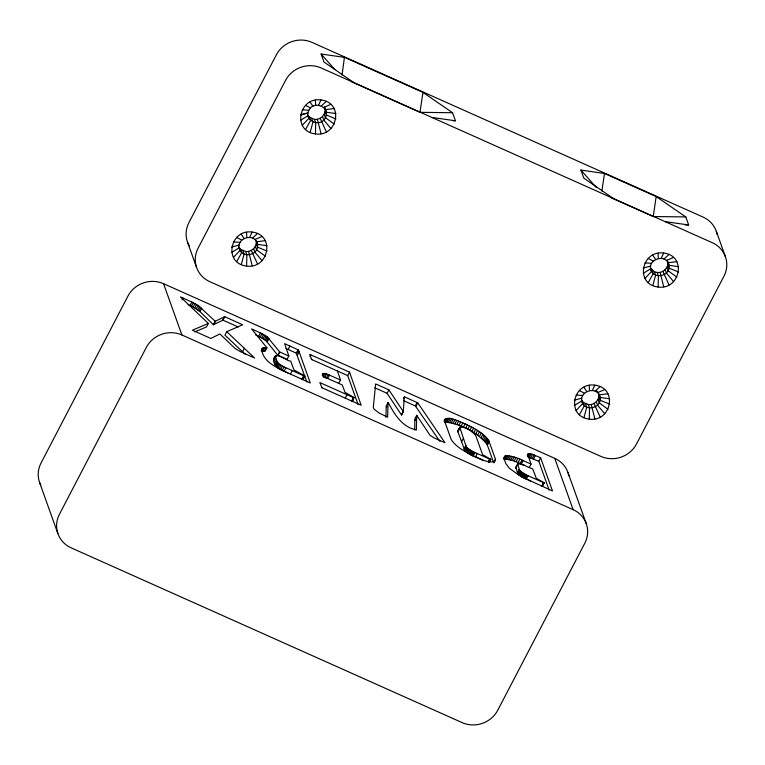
<?xml version="1.0" encoding="UTF-8"?>
<svg xmlns="http://www.w3.org/2000/svg" width="765" height="765" viewBox="0 0 765 765"><rect width="100%" height="100%" fill="white"/><g stroke="black" fill="none" stroke-linecap="round" stroke-linejoin="round"><path stroke-width="1.15" d="M483.614 460.721L470.819 454.907L464.929 450.681L457.824 431.565L458.503 430.552M255.692 334.993L261.726 337.891L266.516 341.276L277.819 355.362L287.057 359.311M274.214 359.043C271.661 364.035 279.55 369.897 284.073 371.235L310.284 382.997L298.493 349.997L284.609 343.657L288.854 356.05L279.77 351.996L267.377 337.011L262.003 333.626L251.618 328.921L266.947 347.807L265.149 351.25L261.582 351.374L263.38 347.932L266.947 347.807M246.588 266.057C223.074 263.361 229.978 228.859 252.125 232.063C275.639 234.759 268.735 269.261 246.588 266.057L246.866 254.888L245.651 251.503L240.545 249.218L238.833 247.047M315.448 133.932C291.924 131.236 298.828 96.734 320.975 99.938C344.499 102.634 337.595 137.136 315.448 133.932L315.725 122.763L314.511 119.378L309.395 117.093L307.683 114.922M589.27 419.144C565.746 416.447 572.65 381.955 594.797 385.149C618.321 387.845 611.407 422.347 589.27 419.144L589.538 407.974L588.323 404.589L583.217 402.304L581.505 400.133M658.12 287.018C634.596 284.331 641.5 249.83 663.647 253.033C687.171 255.72 680.267 290.222 658.12 287.018L658.397 275.849L657.183 272.464L654.419 271.718L650.355 268.008M414.649 429.92L414.926 418.761L416.724 415.309L429.94 435.199L434.147 437.915L445.039 442.811L417.786 402.906L404.532 396.853L403.375 398.737M416.724 415.309L416.361 429.997C402.361 427.033 394.989 415.175 388.706 403.442L388.056 402.514L386.268 405.966L385.933 417.231M388.056 402.514L387.635 417.164L379.105 413.033L373.961 409.065L373.31 407.19L375.644 383.944L388.888 389.863L403.327 411.57L401.529 415.013L387.09 393.306L374.869 387.845M403.327 411.57L404.274 397.016M495.624 460.052C490.336 465.388 480.047 458.025 473.908 456.189C465.732 451.809 456.38 447.582 451.207 439.54L444.695 421.362C445.985 413.578 460.693 422.768 465.13 423.753C473.707 428.266 483.709 432.579 488.959 441.128L495.471 459.316L494.276 462.634M342.06 75.018L344.48 56.887M353.65 82.486L323.987 62.041L321.109 53.999L344.671 57.413L422.949 92.383L419.995 112.34L452.564 112.723L455.443 120.765L453.119 120.736M601.873 191.087L604.484 173.483L580.922 170.069L583.8 178.111L613.453 198.556M685.182 224.92L688.672 224.958L685.794 216.916L653.224 216.533L656.179 196.576L604.484 173.483M401.529 415.013L403.423 411.073M241.252 264.604L244.102 254.143L242.897 250.757M310.112 132.488L312.962 122.017L311.747 118.632M583.924 417.7L586.774 407.229L585.569 403.844M652.784 285.575L655.634 275.104L654.419 271.718M233.402 257.442L240.047 250.432C233.803 238.804 255.128 231.365 257.451 244.36C259.507 255.405 241.128 259.134 239.139 247.889M245.651 251.503C251.475 252.221 257.212 246.923 256.237 240.975L257.451 244.36L267.061 245.699M308.878 110.275C303.256 120.793 320.774 127.985 325.421 117.667C331.044 107.148 313.526 99.966 308.878 110.275L302.223 109.797M314.511 119.378C320.946 120.315 327.315 113.325 324.494 107.119L326.301 112.235L335.911 113.574M576.074 410.528L582.72 403.518C576.475 391.89 597.8 384.451 600.123 397.446C602.179 408.491 583.8 412.22 581.811 400.984M588.323 404.589C594.147 405.307 599.884 400.009 598.909 394.061L600.123 397.446L609.734 398.785M644.933 278.403L651.57 271.393C645.325 259.775 666.65 252.326 668.983 265.321C671.039 276.375 652.66 280.095 650.661 268.859M657.183 272.464C663.618 273.401 669.987 266.421 667.166 260.205L668.983 265.321L678.584 266.669M249.725 237.303L252.125 232.063M318.584 105.188L320.975 99.938M592.397 390.399L594.797 385.149M661.256 258.274L663.647 253.033M182.08 299.775L182.978 298.054M188.104 304.594L190.074 305.474L191.872 302.032L198.106 305.388L215.175 321.271L224.757 316.72L242.62 324.762L226.746 331.694L224.958 335.137L245.116 354.195M190.074 305.474L191.546 306.163L193.344 302.711M238.211 326.98L222.959 320.162L213.378 324.723L199.961 311.594L193.201 307.014L194.999 303.562M194.798 307.913L196.595 304.46M196.309 308.84L198.106 305.388M197.686 309.768L199.483 306.325M198.91 310.695L200.707 307.253M199.961 311.594L201.759 308.152M191.872 302.032L180.435 296.916L208.367 323.442L206.569 326.894L194.884 331.838M213.378 324.723L215.175 321.271M213.684 324.771L215.481 321.319M222.605 320.172L224.403 316.72M222.959 320.162L224.757 316.72M242.543 351.766L244.341 348.314M258.637 336.304L260.435 332.861M260.215 337.069L262.003 333.626M261.726 337.891L263.523 334.439M263.15 338.742L264.948 335.29M264.451 339.603L266.249 336.16M265.579 340.454L267.377 337.011M261.123 350.791L262.472 348.209L263.38 347.932M266.516 341.276L268.314 337.834M267.224 342.031L269.012 338.589M262.787 351.269L264.585 347.826M264.308 351.336L266.096 347.893M273.468 359.56C275.343 349.586 286.54 361.644 290.633 361.003L294.018 369.992L304.757 375.988L302.921 379.564L302.309 379.392L304.107 375.94L304.776 376.074M273.507 359.923L275.706 355.658M273.564 360.124L275.486 355.773M274.664 358.183L276.002 355.591M275.476 357.293L276.375 355.572M273.927 361.137L275.725 357.685M277.819 355.362L279.617 351.91M277.972 355.438L279.77 351.996M274.654 363.155L276.452 359.713M275.276 364.886L277.064 361.443L275.333 356.595M275.448 365.249L277.246 361.797M275.63 365.603L277.427 362.161L277.064 361.443M276.203 366.349L278.001 362.906L277.427 362.161M276.987 367.114L278.785 363.662L278.001 362.906M277.982 367.898L279.78 364.446L278.785 363.662M288.128 349.481L289.916 346.038M279.187 368.701L280.984 365.259L279.78 364.446M280.602 369.524L282.4 366.081L280.984 365.259M287.057 359.502L288.854 355.859M282.228 370.375L284.025 366.923L304.107 375.94M284.073 371.235L285.871 367.793M306.899 381.993L296.246 353.114L298.044 349.662M296.696 353.44L298.493 349.997M297.365 355.323L299.163 351.881M290.423 374.075L292.22 370.633M309.988 356.624L310.886 354.903L349.538 372.163L361.137 405.23L321.319 387.473M301.917 379.211L303.715 375.768M302.921 379.564L304.499 375.739M302.567 379.497L304.365 376.045M302.787 379.555L304.671 375.873M322.237 375.166L323.136 373.435L326.483 373.875L340.53 379.966L337.365 370.958M322.581 375.94L323.93 373.358M325.068 373.502L323.27 376.954L327.659 378.465L329.447 375.022M324.685 377.327L326.483 373.875M326.349 377.92L328.147 374.468M340.521 379.756L338.723 383.198M358.097 404.542L347.74 375.615L349.538 372.163M345.235 398.154L347.033 394.702M354.071 397.58C349.768 401.405 353.287 403.451 353.65 397.255L345.034 392.359L342.271 384.977L323.7 376.676L322.734 374.315L323.136 373.435M352.311 401.137L353.918 397.437M352.072 401.166L353.87 397.724M387.09 393.306L388.888 389.863M403.633 398.575L404.532 396.853M439.923 441.386L415.328 405.928L417.126 402.476M415.988 406.349L417.786 402.906M414.888 420.521L416.686 417.078M444.111 420.788L445.01 419.067M444.245 421.333L445.593 418.742M446.387 418.551L444.599 421.993C460.492 423.724 477.207 431.976 487.171 444.57L493.674 462.768L495.471 459.316M445.603 421.917L447.391 418.465M446.808 421.955L448.606 418.503M448.214 422.108L450.011 418.656M449.734 422.366L451.532 418.924M451.36 422.739L453.157 419.297M453.09 423.217L454.888 419.775M454.926 423.8L456.724 420.358M456.868 424.489L458.665 421.046M458.924 425.292L460.721 421.84M457.747 431.288C459.851 421.783 473.478 431.575 476.021 436.308L482.619 454.668L490.671 459.316L489.361 462.127M457.805 431.508L459.995 427.166M457.843 431.632L460.301 427.1M457.891 431.776L459.689 428.324M461.075 426.191L462.873 422.749M463.332 427.195L465.13 423.753M465.55 428.247L467.348 424.805M467.711 429.337L469.509 425.885M461.515 441.883L463.313 438.431M469.815 430.456L471.613 427.004M471.852 431.603L473.65 428.161M464.039 448.94L465.837 445.488M464.317 449.705L466.105 446.253L459.775 427.272M464.451 450.011L466.105 446.253M464.661 450.336L466.248 446.559M473.831 432.789L475.629 429.337M464.929 450.681L466.459 446.884M465.273 451.044L466.726 447.229M465.684 451.436L467.482 447.994L467.071 447.601M466.162 451.847L467.951 448.395L467.482 447.994M475.754 434.004L477.551 430.552M466.698 452.278L468.496 448.826L467.951 448.395M467.31 452.727L469.108 449.284L468.496 448.826M467.97 453.186L469.767 449.744L469.108 449.284M477.618 435.247L479.406 431.804M468.649 453.635L470.446 450.183L469.767 449.744M469.356 454.066L471.154 450.623L470.446 450.183M470.073 454.496L471.871 451.044L471.154 450.623M479.406 436.528L481.204 433.076M470.819 454.907L472.617 451.455L471.871 451.044M471.584 455.299L473.382 451.857L490.748 459.497M481.032 437.752L482.83 434.31M472.378 455.691L474.166 452.239M473.181 456.064L474.979 452.622M482.476 438.928L484.264 435.486M483.729 440.047L485.526 436.595M475.409 457.059L477.207 453.616M484.8 441.099L486.597 437.657M485.679 442.094L487.477 438.651M486.377 443.04L488.175 439.588M486.894 443.92L488.692 440.468M487.171 444.57L488.959 441.128M487.382 445.163L489.17 441.711M488.175 461.697L489.524 459.105M488.606 461.888L489.954 459.306M489.055 461.678L490.403 459.096M489.131 462.117L490.566 459.21M489.275 462.146L490.671 459.316M503.609 458.684L504.957 456.093C514.233 454.965 522.705 460.893 531.025 464.02L527.716 454.477L528.194 453.712L532.526 454.343L540.616 457.805L552.493 490.977L521.606 476.748L517.609 473.181L515.887 467.186M505.742 455.892L503.953 459.335C514.281 459.067 523.356 465.598 532.708 468.926L536.303 478.345L544.202 482.734L542.366 486.311L541.735 486.129L543.533 482.677L544.221 482.82M504.938 459.249L506.736 455.806M506.134 459.277L507.931 455.835M507.52 459.43L509.318 455.978M509.012 459.679L510.81 456.236M510.618 460.042L512.416 456.59M512.33 460.511L514.128 457.059M514.156 461.085L515.954 457.642M516.079 461.773L517.876 458.321M518.115 462.567L519.913 459.115M515.658 467.769L517.905 463.628L524.599 465.302M515.725 468.017L517.456 464.498M520.248 463.456L522.046 460.014M521.376 463.953L523.174 460.511M517.465 472.856L519.253 469.414L517.676 463.743M517.609 473.181L519.253 469.414M517.809 473.525L519.406 469.739M527.305 455.433L528.194 453.712M518.077 473.879L519.607 470.083M527.554 456.189L528.902 453.597M518.412 474.252L519.875 470.437M518.794 474.635L520.592 471.192L520.2 470.81M529.877 453.674L528.089 457.116L538.818 461.257L549.107 490.002M519.244 475.036L521.042 471.594L520.592 471.192M519.76 475.447L521.558 472.005L521.042 471.594M529.303 457.365L531.092 453.922M520.334 475.878L522.122 472.435L521.558 472.005M520.955 476.318L522.753 472.866L522.122 472.435M530.728 457.795L532.526 454.343M521.606 476.748L523.403 473.296L522.753 472.866M522.304 477.169L524.102 473.726L523.403 473.296M532.335 458.388L534.133 454.936M523.031 477.59L524.828 474.147L524.102 473.726M523.796 478.01L525.593 474.558L524.828 474.147M531.092 463.982L529.303 467.425M533.616 458.933L535.414 455.481M524.599 478.421L526.387 474.969L543.533 482.677M525.431 478.823L527.228 475.381M526.301 479.225L528.099 475.782M538.818 461.257L540.616 457.805M542.002 486.234L543.925 482.476M542.222 486.301L544.106 482.619M305.56 129.514L310.609 120.478L309.395 117.093M236.71 261.64L241.759 252.603L240.545 249.218M648.232 282.601L653.281 273.574L652.067 270.188M579.382 414.726L584.431 405.689L583.217 402.304M302.252 125.317L308.897 118.307L307.989 115.773M321.338 105.933L326.311 101.391M252.488 238.058L257.461 233.507M664.01 259.019L668.983 254.477M595.16 391.145L600.133 386.602M262.472 348.209L261.601 349.289C263.256 362.581 277.571 367.774 287.936 373.004M542.366 486.311L541.878 485.775M300.511 120.296L307.999 115.716M231.661 252.421L239.139 247.831M643.183 273.382L650.671 268.802M574.333 405.507L581.811 400.927M504.957 456.093L503.877 458.072L505.818 463.6L509.452 468.352L519.129 475.333L530.47 481.137M323.691 107.463L330.863 104.356M254.841 239.588L262.003 236.481M666.363 260.559L673.535 257.442M604.675 389.567L597.513 392.675L596.901 390.982M208.367 323.442L192.426 330.184L210.834 338.474L219.899 333.951L235.132 348.524L240.602 351.747L254.621 358.03L226.746 331.694M300.502 114.951L307.989 112.943L300.559 114.769M231.642 247.066L239.139 245.068M643.174 268.037L650.661 266.029M574.314 400.162L581.811 398.154M325.402 109.644L334.162 108.553M256.552 241.759L265.312 240.679M668.075 262.73L676.843 261.649M599.225 394.855L607.984 393.765M644.895 262.883L651.551 263.37M233.363 241.912L240.028 242.4M576.035 395.008L582.701 395.486M431.929 117.456L455.443 120.765M665.158 221.649L688.672 224.958M335.921 118.929L326.311 114.999L325.096 111.614M678.593 272.015L668.983 268.094L667.778 264.709M267.071 251.054L257.461 247.124L256.246 243.739M609.743 404.14L600.133 400.219L598.919 396.834M310.886 354.903L309.787 354.434L311.556 359.397L312.292 359.751M351.498 81.74L418.904 111.853M611.216 197.762L653.224 216.533M40.822 485.345A26.699 25.14 -19.7 0 1 41.071 462.968L127.937 296.112A26.66 25.102 -19.7 0 1 163.538 283.691L554.768 458.369A26.66 25.102 -19.7 0 1 568.835 475.734M311.231 359.301L347.74 375.615M403.786 400.764L415.328 405.928M285.995 348.534L296.246 353.114M353.593 397.637L319.856 382.567L321.941 387.721M181.907 334.993L573.138 509.672A26.66 25.102 -19.7 0 1 584.804 543.207L497.766 710.216A26.66 25.102 -19.7 0 1 462.165 722.629L71.107 547.826A26.679 25.121 -19.7 0 1 59.441 514.281L146.306 347.425A26.66 25.102 -19.7 0 1 181.907 334.993L163.538 283.691M191.546 306.163L193.201 307.014M525.593 474.558L526.387 474.969M648.175 258.427L653.253 261.066M305.503 105.341L310.58 107.97M579.325 390.552L584.403 393.191M236.653 237.456L241.721 240.095M282.4 366.081L284.025 366.923M472.617 451.455L473.382 451.857M656.179 196.576L685.794 216.916M422.949 92.383L452.564 112.723M676.872 277.169L668.094 270.762L666.879 267.377M334.2 124.083L325.421 117.667L324.207 114.281M608.022 409.294L599.244 402.878L598.029 399.493M265.35 256.208L256.571 249.792L255.357 246.407M580.922 170.069L596.184 187.377M321.109 53.999L334.841 69.577M673.592 281.625L666.392 273.067L665.187 269.682M604.732 413.75L597.542 405.182L596.327 401.797M330.92 128.539L323.719 119.971L322.514 116.586M262.06 260.655L254.869 252.096L253.655 248.711M386.268 405.966L386.908 406.894M652.708 255.108L655.595 259.345M583.858 387.233L586.745 391.47M310.035 102.013L312.923 106.259M241.185 234.138L244.064 238.384M669.059 284.943L662.844 271.393M600.2 417.068L593.984 403.518M326.387 131.857L320.162 118.307M257.528 263.982L251.312 250.432M716.308 231.298L725.478 256.897M660.08 272.359L663.724 286.799M591.23 404.475L594.874 418.924M567.974 472.56L586.344 523.862M554.768 458.369L573.138 509.672M317.408 119.264L321.051 133.712M248.558 251.389L252.201 265.838M187.415 241.864L196.586 267.463M39.522 482.323L57.901 533.626M658.043 253.244L658.349 258.388M589.184 385.369L589.499 390.504M315.371 100.158L315.677 105.293M246.512 232.283L246.827 237.418M717.168 234.463A26.67 25.102 -19.7 0 0 703.102 217.097L311.986 42.371A26.67 25.102 -19.7 0 0 276.375 54.784L188.965 222.529A26.67 25.102 -19.7 0 0 189.232 245.852M285.546 80.392L198.125 248.128A26.67 25.102 -19.7 0 0 209.782 281.663L600.908 456.399A26.67 25.102 -19.7 0 0 636.518 443.977L723.929 276.232A26.67 25.102 -19.7 0 0 712.272 242.696L321.147 67.97A26.67 25.102 -19.7 0 0 285.546 80.392"/></g></svg>
